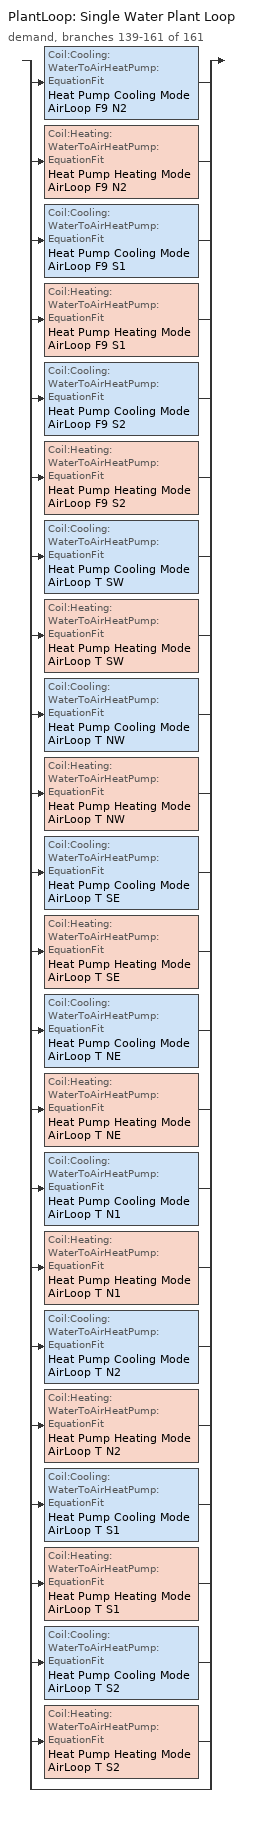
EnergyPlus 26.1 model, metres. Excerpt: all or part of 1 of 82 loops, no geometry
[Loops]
PlantLoop 'Single Water Plant Loop'
 demand, branches 139-161 of 161: split
  | Coil:Cooling:WaterToAirHeatPump:EquationFit 'Heat Pump Cooling Mode AirLoop F9 N2'
  | Coil:Heating:WaterToAirHeatPump:EquationFit 'Heat Pump Heating Mode AirLoop F9 N2'
  | Coil:Cooling:WaterToAirHeatPump:EquationFit 'Heat Pump Cooling Mode AirLoop F9 S1'
  | Coil:Heating:WaterToAirHeatPump:EquationFit 'Heat Pump Heating Mode AirLoop F9 S1'
  | Coil:Cooling:WaterToAirHeatPump:EquationFit 'Heat Pump Cooling Mode AirLoop F9 S2'
  | Coil:Heating:WaterToAirHeatPump:EquationFit 'Heat Pump Heating Mode AirLoop F9 S2'
  | Coil:Cooling:WaterToAirHeatPump:EquationFit 'Heat Pump Cooling Mode AirLoop T SW'
  | Coil:Heating:WaterToAirHeatPump:EquationFit 'Heat Pump Heating Mode AirLoop T SW'
  | Coil:Cooling:WaterToAirHeatPump:EquationFit 'Heat Pump Cooling Mode AirLoop T NW'
  | Coil:Heating:WaterToAirHeatPump:EquationFit 'Heat Pump Heating Mode AirLoop T NW'
  | Coil:Cooling:WaterToAirHeatPump:EquationFit 'Heat Pump Cooling Mode AirLoop T SE'
  | Coil:Heating:WaterToAirHeatPump:EquationFit 'Heat Pump Heating Mode AirLoop T SE'
  | Coil:Cooling:WaterToAirHeatPump:EquationFit 'Heat Pump Cooling Mode AirLoop T NE'
  | Coil:Heating:WaterToAirHeatPump:EquationFit 'Heat Pump Heating Mode AirLoop T NE'
  | Coil:Cooling:WaterToAirHeatPump:EquationFit 'Heat Pump Cooling Mode AirLoop T N1'
  | Coil:Heating:WaterToAirHeatPump:EquationFit 'Heat Pump Heating Mode AirLoop T N1'
  | Coil:Cooling:WaterToAirHeatPump:EquationFit 'Heat Pump Cooling Mode AirLoop T N2'
  | Coil:Heating:WaterToAirHeatPump:EquationFit 'Heat Pump Heating Mode AirLoop T N2'
  | Coil:Cooling:WaterToAirHeatPump:EquationFit 'Heat Pump Cooling Mode AirLoop T S1'
  | Coil:Heating:WaterToAirHeatPump:EquationFit 'Heat Pump Heating Mode AirLoop T S1'
  | Coil:Cooling:WaterToAirHeatPump:EquationFit 'Heat Pump Cooling Mode AirLoop T S2'
  | Coil:Heating:WaterToAirHeatPump:EquationFit 'Heat Pump Heating Mode AirLoop T S2'
  | bypass
[Coil:Cooling:WaterToAirHeatPump:EquationFit] Rated Air Flow Rate=autosize; Rated Water Flow Rate=autosize; Gross Rated Total Cooling Capacity=autosize; Gross Rated Sensible Cooling Capacity=autosize; Gross Rated Cooling COP=4.19837; Rated Entering Water Temperature=30; Rated Entering Air DryBulb Temperature=27; Rated Entering Air WetBulb Temperature=19; Part Load Fraction Correlation Curve=HPACCOOLPLFFPLR; Nominal Time for Condensate Removal to Begin=0; Ratio of Initial Moisture Evaporation Rate and Steady State Latent Capacity=0; Maximum Cycling Rate=2.5; Latent Capacity Time Constant=60; Fan Delay Time=60
Name | Total Cooling Capacity Curve | Sensible Cooling Capacity Curve | Cooling Power Consumption Curve
Heat Pump Cooling Mode AirLoop F9 N2 | WAHPCoolCapCurveTot70 | WAHPCoolCapCurveSens70 | WAHPCoolPowCurve70
Heat Pump Cooling Mode AirLoop F9 S1 | WAHPCoolCapCurveTot71 | WAHPCoolCapCurveSens71 | WAHPCoolPowCurve71
Heat Pump Cooling Mode AirLoop F9 S2 | WAHPCoolCapCurveTot72 | WAHPCoolCapCurveSens72 | WAHPCoolPowCurve72
Heat Pump Cooling Mode AirLoop T SW | WAHPCoolCapCurveTot73 | WAHPCoolCapCurveSens73 | WAHPCoolPowCurve73
Heat Pump Cooling Mode AirLoop T NW | WAHPCoolCapCurveTot74 | WAHPCoolCapCurveSens74 | WAHPCoolPowCurve74
Heat Pump Cooling Mode AirLoop T SE | WAHPCoolCapCurveTot75 | WAHPCoolCapCurveSens75 | WAHPCoolPowCurve75
Heat Pump Cooling Mode AirLoop T NE | WAHPCoolCapCurveTot76 | WAHPCoolCapCurveSens76 | WAHPCoolPowCurve76
Heat Pump Cooling Mode AirLoop T N1 | WAHPCoolCapCurveTot77 | WAHPCoolCapCurveSens77 | WAHPCoolPowCurve77
Heat Pump Cooling Mode AirLoop T N2 | WAHPCoolCapCurveTot78 | WAHPCoolCapCurveSens78 | WAHPCoolPowCurve78
Heat Pump Cooling Mode AirLoop T S1 | WAHPCoolCapCurveTot79 | WAHPCoolCapCurveSens79 | WAHPCoolPowCurve79
Heat Pump Cooling Mode AirLoop T S2 | WAHPCoolCapCurveTot80 | WAHPCoolCapCurveSens80 | WAHPCoolPowCurve80
[Coil:Heating:WaterToAirHeatPump:EquationFit] Rated Air Flow Rate=autosize; Rated Water Flow Rate=autosize; Gross Rated Heating Capacity=autosize; Gross Rated Heating COP=4.3; Rated Entering Water Temperature=20; Rated Entering Air DryBulb Temperature=20; Ratio of Rated Heating Capacity to Rated Cooling Capacity=1; Part Load Fraction Correlation Curve=HPACHEATPLFFPLR
Name | Heating Capacity Curve | Heating Power Consumption Curve
Heat Pump HEATING Mode AirLoop F9 N2 | WAHPHeatCapCurve70 | WAHPHeatPowCurve70
Heat Pump HEATING Mode AirLoop F9 S1 | WAHPHeatCapCurve71 | WAHPHeatPowCurve71
Heat Pump HEATING Mode AirLoop F9 S2 | WAHPHeatCapCurve72 | WAHPHeatPowCurve72
Heat Pump HEATING Mode AirLoop T SW | WAHPHeatCapCurve73 | WAHPHeatPowCurve73
Heat Pump HEATING Mode AirLoop T NW | WAHPHeatCapCurve74 | WAHPHeatPowCurve74
Heat Pump HEATING Mode AirLoop T SE | WAHPHeatCapCurve75 | WAHPHeatPowCurve75
Heat Pump HEATING Mode AirLoop T NE | WAHPHeatCapCurve76 | WAHPHeatPowCurve76
Heat Pump HEATING Mode AirLoop T N1 | WAHPHeatCapCurve77 | WAHPHeatPowCurve77
Heat Pump HEATING Mode AirLoop T N2 | WAHPHeatCapCurve78 | WAHPHeatPowCurve78
Heat Pump HEATING Mode AirLoop T S1 | WAHPHeatCapCurve79 | WAHPHeatPowCurve79
Heat Pump HEATING Mode AirLoop T S2 | WAHPHeatCapCurve80 | WAHPHeatPowCurve80
[Curve:QuadLinear] Minimum Value of w=-100; Maximum Value of w=100; Minimum Value of x=-100; Maximum Value of x=100; Minimum Value of y=-100; Maximum Value of y=100; Minimum Value of z=-100; Maximum Value of z=100
Name | Coefficient1 Constant | Coefficient2 w | Coefficient3 x | Coefficient4 y | Coefficient5 z
WAHPCoolCapCurveTot70; WAHPCoolCapCurveTot71; WAHPCoolCapCurveTot72; WAHPCoolCapCurveTot73; WAHPCoolCapCurveTot74; WAHPCoolCapCurveTot75; WAHPCoolCapCurveTot76; WAHPCoolCapCurveTot77; WAHPCoolCapCurveTot78; WAHPCoolCapCurveTot79; WAHPCoolCapCurveTot80 | -4.50025 | 7.51533 | -2.3423 | 0.146425 | 0.107374
WAHPCoolPowCurve70; WAHPCoolPowCurve71; WAHPCoolPowCurve72; WAHPCoolPowCurve73; WAHPCoolPowCurve74; WAHPCoolPowCurve75; WAHPCoolPowCurve76; WAHPCoolPowCurve77; WAHPCoolPowCurve78; WAHPCoolPowCurve79; WAHPCoolPowCurve80 | -5.64271 | 0.436278 | 5.80919 | 0.140731 | -0.167686
WAHPHeatCapCurve70; WAHPHeatCapCurve71; WAHPHeatCapCurve72; WAHPHeatCapCurve73; WAHPHeatCapCurve74; WAHPHeatCapCurve75; WAHPHeatCapCurve76; WAHPHeatCapCurve77; WAHPHeatCapCurve78; WAHPHeatCapCurve79; WAHPHeatCapCurve80 | 0.235574 | -3.32614 | 3.77003 | 0.177488 | 0.127378
WAHPHeatPowCurve70; WAHPHeatPowCurve71; WAHPHeatPowCurve72; WAHPHeatPowCurve73; WAHPHeatPowCurve74; WAHPHeatPowCurve75; WAHPHeatPowCurve76; WAHPHeatPowCurve77; WAHPHeatPowCurve78; WAHPHeatPowCurve79; WAHPHeatPowCurve80 | -3.82822 | 3.42058 | 1.51671 | -0.179362 | -0.104071
[Curve:QuintLinear] Coefficient1 Constant=5.6764; Coefficient2 v=21.4026; Coefficient3 w=-25.3427; Coefficient4 x=-1.63025; Coefficient5 y=0.464032; Coefficient6 z=0.0655524; Minimum Value of v=-100; Maximum Value of v=100; Minimum Value of w=-100; Maximum Value of w=100; Minimum Value of x=-100; Maximum Value of x=100; Minimum Value of y=-100; Maximum Value of y=100; Minimum Value of z=-100; Maximum Value of z=100
WAHPCoolCapCurveSens70; WAHPCoolCapCurveSens71; WAHPCoolCapCurveSens72; WAHPCoolCapCurveSens73; WAHPCoolCapCurveSens74; WAHPCoolCapCurveSens75; WAHPCoolCapCurveSens76; WAHPCoolCapCurveSens77; WAHPCoolCapCurveSens78; WAHPCoolCapCurveSens79; WAHPCoolCapCurveSens80
[Curve:Quadratic] Coefficient1 Constant=0.75; Coefficient2 x=0.25; Coefficient3 x2=0; Minimum Value of x=0; Maximum Value of x=1
HPACCOOLPLFFPLR; HPACHEATPLFFPLR
